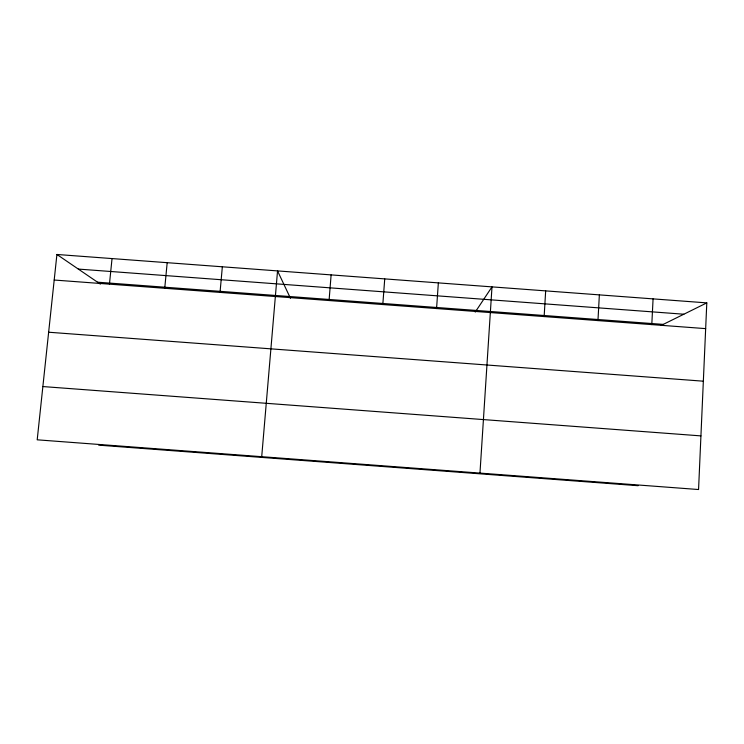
<?xml version="1.0" encoding="UTF-8"?>
<svg xmlns="http://www.w3.org/2000/svg" width="744" height="744" viewBox="0 0 744 744"><rect width="100%" height="100%" fill="white"/><g stroke="black" fill="none" stroke-linecap="round" stroke-linejoin="round"><path stroke-width="1.12" d="M706.8 302.882L698.56 489.533L37.2 439.816L56.916 254.467L706.8 302.882L661.258 325.379M651.8 324.607L653.074 298.883M597.962 320.59L599.357 294.884M544.143 316.581L545.668 290.876M479.964 473.1L491.998 286.886L475.239 312.08M436.561 308.555L438.356 282.887M382.807 304.547L384.732 278.888M329.071 300.529L331.117 274.899M261.711 456.695L277.54 270.9L290.467 298.298M220.029 292.401L222.344 266.789M164.731 288.272L167.186 262.678M109.452 284.152L112.037 258.577M78.334 269.077L683.848 314.219M97.548 282.19L663.267 324.393M54.2 280.032L705.665 328.625M48.648 332.224L703.34 381.188M42.864 386.555L700.932 435.891M98.654 445.144L638.12 485.702M56.916 254.467L100.356 284.115"/></g></svg>
